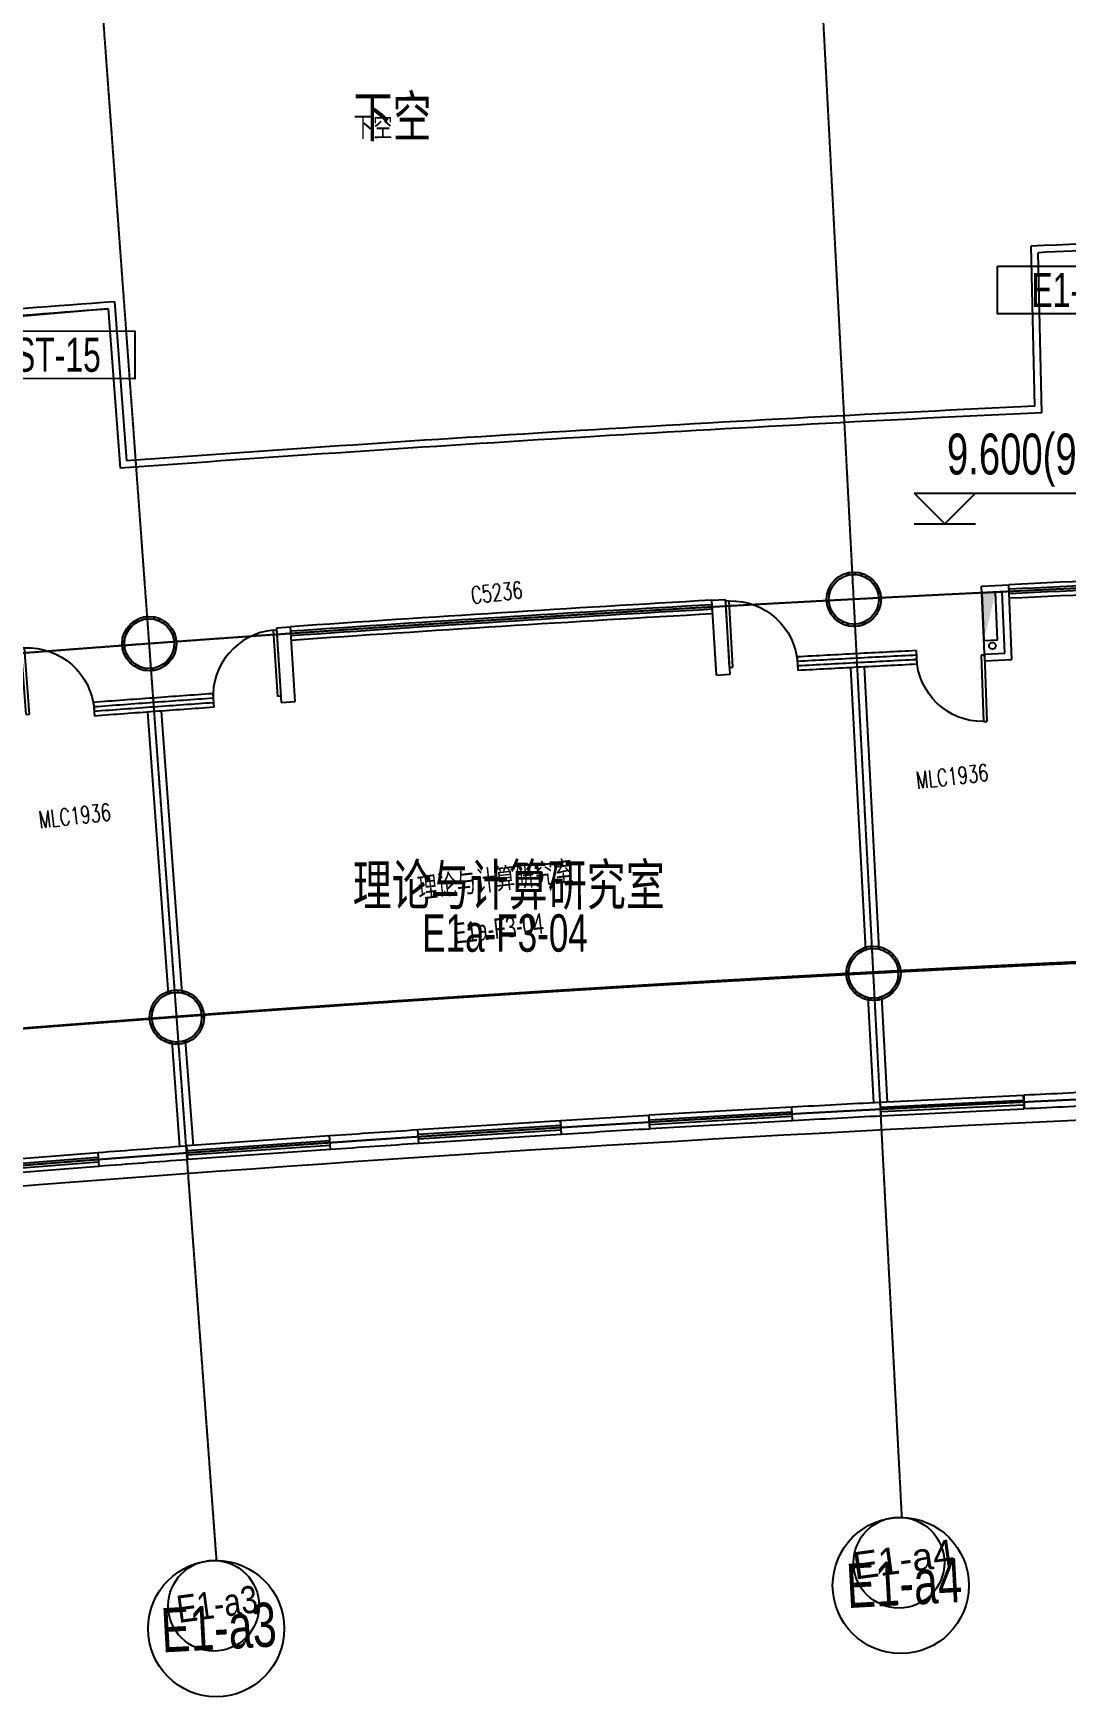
# Model space of a CAD drawing. Header units: millimetres. Extents: x -174040 to 151923, y -227569 to 142020.
# Drawn here: x -103071 to -87908, y -6725 to 17702 of the extents above; entities that cross this region are included whole.
import ezdxf
from ezdxf.enums import TextEntityAlignment as Align

# ---------------------------------------------------------------- set-up
doc = ezdxf.new("R2010")
doc.units = ezdxf.units.MM
doc.header["$LTSCALE"] = 5
doc.linetypes.add('E-RG-1F$0$$0$DOTE', pattern=[2.42, 2, -0.2, 0.02, -0.2])
doc.linetypes.add('XRE2$0$HIDDEN', pattern=[0.375, 0.25, -0.125])
for name, color, linetype in [('00外装饰面', 21, 'Continuous'), ('A—墙体', 7, 'Continuous'), ('A—文字索引', 40, 'Continuous'), ('A—楼梯、电梯、栏杆', 50, 'Continuous'), ('A—轴线、尺寸', 1, 'Continuous'), ('A—门窗', 135, 'Continuous'), ('E-COLS-F3$0$0S-COLS-HATCH', 8, 'Continuous'), ('E-COLS-F3$0$0S-COLS-HATCH-I', 8, 'Continuous'), ('E-COLS-F3$0$0S-COLS-LINE', 4, 'Continuous'), ('E1-RI-3F$0$A-SYMB-DOOR', 4, 'Continuous'), ('E1-RI-3F$0$J-DOTE轴线', 1, 'Continuous'), ('I-平面-标高（总）', 40, 'Continuous'), ('I—平面—文字', 40, 'Continuous'), ('I—平面—文字（放大1：100）', 40, 'XRE2$0$HIDDEN'), ('I—平面—标高', 40, 'Continuous'), ('I—平面—消防设施', 10, 'Continuous'), ('I—平面—门', 22, 'Continuous'), ('I—平面—门编号', 22, 'Continuous'), ('XRE1$0$A-SYMB', 4, 'Continuous'), ('XRE1$0$A-SYMB-NUMB-T', 4, 'Continuous'), ('轴线100', 1, 'Continuous')]:
    doc.layers.add(name, color=color, linetype=linetype)
doc.layers.add('E1-RI-3F$0$A-FLOR-STRS', color=2, linetype='Continuous', lineweight=5)
doc.styles.add('ARIAL', font='arial.ttf')
doc.styles.add('E1-RI-3F$0$ECADI-TXT', font='simplex.shx', dxfattribs={"bigfont": 'hztxt.shx'})
doc.styles.add('XD2008', font='SIMYOU.TTF', dxfattribs={"width": 0.7})
doc.styles.add('XRE1$0$ECADI-TXT', font='simplex.shx', dxfattribs={"bigfont": 'hztxt.shx'})
doc.styles.add('幼圆', font='SIMYOU.TTF', dxfattribs={"width": 0.7})
pattern_1 = [(45, (0, 0), (-53.0330086, 53.0330086), [])]

# ---------------------------------------------------------------- blocks, each defined once
blk = doc.blocks.new('biaogao')
at = {"layer": 'I—平面—标高'}
blk.add_line((11716360, -6091840), (11717260, -6091840), dxfattribs=at)
for points in [[(11716360, -6091390), (11719252, -6091390)], [(11716360, -6091390), (11716810, -6091840)], [(11716810, -6091840), (11717260, -6091390)]]:
    blk.add_lwpolyline(points, dxfattribs=at)
at = {"layer": 'I—平面—标高', "style": 'XD2008', "width": 0.7, "flags": 8}
blk.add_attdef('%%p0.000(-0.100)', text='', height=600, dxfattribs=at).set_placement((11716840, -6091293), align=Align.BOTTOM_LEFT)
blk = doc.blocks.new('XRE3')
at = {"layer": 'E-COLS-F3$0$0S-COLS-HATCH'}
h = blk.add_hatch(color=18, dxfattribs=at)
edge = h.paths.add_edge_path()
edge.add_arc((11752759, -6199829), 400, 0, 360)
edge = h.paths.add_edge_path(flags=17)
edge.add_arc((11752759, -6199829), 365, 0, 360)
h = blk.add_hatch(color=18, dxfattribs=at)
edge = h.paths.add_edge_path()
edge.add_arc((11742412, -6200480), 400, 0, 360)
edge = h.paths.add_edge_path(flags=17)
edge.add_arc((11742412, -6200480), 365, 0, 360)
h = blk.add_hatch(color=18, dxfattribs=at)
edge = h.paths.add_edge_path()
edge.add_arc((11753047, -6205321), 400, 0, 360)
edge = h.paths.add_edge_path(flags=17)
edge.add_arc((11753047, -6205321), 365, 0, 360)
h = blk.add_hatch(color=18, dxfattribs=at)
edge = h.paths.add_edge_path()
edge.add_arc((11742816, -6205965), 400, 0, 360)
edge = h.paths.add_edge_path(flags=17)
edge.add_arc((11742816, -6205965), 365, 0, 360)
at = {"layer": 'E-COLS-F3$0$0S-COLS-HATCH-I'}
h = blk.add_hatch(dxfattribs=at)
h.set_pattern_fill('ANSI31', color=256, scale=600, style=0)
h.set_pattern_definition(pattern_1)
edge = h.paths.add_edge_path()
edge.add_arc((11752759, -6199829), 400, 0, 360)
edge = h.paths.add_edge_path(flags=17)
edge.add_arc((11752759, -6199829), 365, 0, 360)
h = blk.add_hatch(dxfattribs=at)
h.set_pattern_fill('ANSI31', color=256, scale=600, style=0)
h.set_pattern_definition(pattern_1)
edge = h.paths.add_edge_path()
edge.add_arc((11742412, -6200480), 400, 0, 360)
edge = h.paths.add_edge_path(flags=17)
edge.add_arc((11742412, -6200480), 365, 0, 360)
h = blk.add_hatch(dxfattribs=at)
h.set_pattern_fill('ANSI31', color=256, scale=600, style=0)
h.set_pattern_definition(pattern_1)
edge = h.paths.add_edge_path()
edge.add_arc((11753047, -6205321), 400, 0, 360)
edge = h.paths.add_edge_path(flags=17)
edge.add_arc((11753047, -6205321), 365, 0, 360)
h = blk.add_hatch(dxfattribs=at)
h.set_pattern_fill('ANSI31', color=256, scale=600, style=0)
h.set_pattern_definition(pattern_1)
edge = h.paths.add_edge_path()
edge.add_arc((11742816, -6205965), 400, 0, 360)
edge = h.paths.add_edge_path(flags=17)
edge.add_arc((11742816, -6205965), 365, 0, 360)
at = {"layer": 'E-COLS-F3$0$0S-COLS-LINE', "color": 255}
for centre, radius in [((11752759, -6199829), 400), ((11752759, -6199829), 365), ((11742412, -6200480), 400), ((11742412, -6200480), 365), ((11753047, -6205321), 400), ((11753047, -6205321), 365), ((11742816, -6205965), 400), ((11742816, -6205965), 365)]:
    blk.add_circle(centre, radius, dxfattribs=at)
blk = doc.blocks.new('E1-RI-3F$0$$TCHSYS$WIN2D')
for p, q in [((-0.5, 0.5), (0.5, 0.5)), ((-0.5, 0.5), (-0.5, -0.5)), ((0.5, 0.5), (0.5, -0.5)), ((0.5, 0.167), (-0.5, 0.167)), ((0.5, -0.167), (-0.5, -0.167)), ((-0.5, -0.5), (0.5, -0.5))]:
    blk.add_line(p, q)
blk = doc.blocks.new('E1-RI-3F$0$$DORLIB2D$00000001')
for p, q in [((0.45, 0.975), (0.5, 0.975)), ((0.45, 0), (0.45, 0.975)), ((0.5, 0), (0.5, 0.975)), ((0.5, 0), (0.45, 0))]:
    blk.add_line(p, q)
blk.add_arc((0.475, 0), 0.975, 91.4693, 180)
blk = doc.blocks.new('E1-RI-3F$0$ECADI-TAG-DOOR')
blk = doc.blocks.new('E1-RI-3F$0$XFX-BX')
blk.add_lwpolyline([(0, 0), (0, 200), (700, 200), (700, 0)], close=True)
blk.add_solid([(0, 0), (0, 0), (700, 0), (700, 200)])
blk = doc.blocks.new('XRE1$0$ECADI-TAG-CODE')
at = {"layer": 'XRE1$0$A-SYMB-NUMB-T', "color": 1}
blk.add_lwpolyline([(0, 3.5), (15, 3.5), (15, 0), (0, 0)], close=True, dxfattribs=at)
at = {"layer": 'XRE1$0$A-SYMB-NUMB-T', "style": 'XRE1$0$ECADI-TXT', "width": 0.7}
blk.add_attdef('CODE', text='', height=2.5, dxfattribs=at).set_placement((7.5, 1.75), align=Align.MIDDLE_CENTER)
blk = doc.blocks.new('A$C1C9D1350')
at = {"layer": '轴线100', "linetype": 'E-RG-1F$0$$0$DOTE'}
for p, q in [((-220894.6, -4204.9), (-223143.4, 26397.9)), ((-210830.2, -3571.2), (-212401.6, 26385.2))]:
    blk.add_line(p, q, dxfattribs=at)
at = {"layer": '轴线100', "linetype": 'ByBlock'}
for centre in [(-210874.3, -4235.9), (-220938.7, -4869.6)]:
    blk.add_circle(centre, 666.7, dxfattribs=at)
at = {"layer": '轴线100', "linetype": 'E-RG-1F$0$$0$DOTE'}
for centre, radius, start, end in [((-185606.9, -484410.1), 495000, 90.381865, 98.026074), ((-184892.4, -489863.5), 495000, 90.381865, 98.020825), ((-185606.9, -484410.1), 487500, 90.131059, 98.027565)]:
    blk.add_arc(centre, radius, start, end, dxfattribs=at)
at = {"layer": '轴线100', "color": 40, "style": 'ARIAL'}
blk.add_text('E1-a4', height=400, rotation=7.78334, dxfattribs=at).set_placement((-210809.7, -4185.8), align=Align.MIDDLE_CENTER)
at = {"layer": '轴线100', "color": 40, "style": 'ARIAL', "width": 0.8}
blk.add_text('E1-a3', height=400, rotation=7.78334, dxfattribs=at).set_placement((-220888.5, -4843.1), align=Align.MIDDLE_CENTER)

msp = doc.modelspace()

# ---------------------------------------------------------------- linework, layer by layer
at = {"layer": '00外装饰面', "linetype": 'ByBlock', "ltscale": 5}
msp.add_lwpolyline([(-134258.8, -2040.1), (-134130.3, -2646.9, -0.0343521), (-67514.1, 2263.8), (-67252.4, 5211.2)], format="xyb", dxfattribs=at)
at = {"layer": 'A—墙体'}
for p, q in [((-89143, 9585.1), (-88743.5, 9604.5)), ((-89096.9, 8486.1), (-89143, 9585.1)), ((-88697.4, 8505.4), (-88743.5, 9604.5)), ((-93106.5, 9376.4), (-92906.8, 9387.7)), ((-93037.8, 8278.6), (-93106.5, 9376.4)), ((-92838.1, 8289.8), (-92906.8, 9387.7)), ((-89138.2, 9485.3), (-88839.2, 9499.7)), ((-88801.4, 8600.5), (-88839.2, 9499.7)), ((-99493.8, 8973), (-99294.2, 8986.8)), ((-99425, 7875.1), (-99493.8, 8973)), ((-99225.5, 7888.9), (-99294.2, 8986.8)), ((-89101.7, 8586), (-88801.4, 8600.5)), ((-91067.5, 8386.3), (-90850.2, 4242.9)), ((-90867.8, 8396.7), (-90650.4, 4253.5)), ((-89096.9, 8486.1), (-88697.4, 8505.4)), ((-93037.8, 8278.6), (-92838.1, 8289.8)), ((-99425, 7875.1), (-99225.5, 7888.9)), ((-101393.1, 7734), (-101089, 3596)), ((-101193.6, 7748.7), (-100889.6, 3611.1)), ((-90813.4, 3541.9), (-90732.3, 1996.1)), ((-90613.7, 3552.3), (-90532.6, 2006.6)), ((-101037.6, 2896.2), (-100924.1, 1352.4)), ((-100838.1, 2910.5), (-100724.7, 1367.1)), ((-90632.8, 2001.3), (-90622.2, 1801.6)), ((-88523.2, 2107.4), (-88516.9, 1907.4)), ((-95314.3, 1532.9), (-95324.8, 1732.6)), ((-94016.7, 1611.8), (-94027.2, 1811.5)), ((-91920.1, 1731.8), (-91930.6, 1931.6)), ((-98707.3, 1310.2), (-98717.8, 1510)), ((-97410.1, 1398.2), (-97420.6, 1597.9)), ((-102120.8, 1262.8), (-102106.1, 1063.3)), ((-100824.4, 1359.8), (-100809.8, 1160.3))]:
    msp.add_line(p, q, dxfattribs=at)
for radius, start, end in [(487085.4, 93.001561, 93.154441), (487085.4, 92.600159, 92.753096), (486885.4, 92.600487, 92.753486), (487085.4, 93.401466, 93.55439), (486885.4, 93.001548, 93.154503), (487085.4, 93.80143, 93.954367), (486885.4, 93.40163, 93.554617), (487085.4, 94.202797, 94.355716), (486885.4, 93.801758, 93.954758), (486885.4, 94.2028, 94.355779)]:
    msp.add_arc((-65127.4, -484415.8), radius, start, end, dxfattribs=at)
at = {"layer": 'A—楼梯、电梯、栏杆'}
for p, q in [((-88360.1, 12225.5), (-88417.4, 14575.3)), ((-88257.8, 12130.1), (-88315, 14480)), ((-101875.3, 13764.9), (-101701.9, 11421.3)), ((-101968.8, 13657.7), (-101796.5, 11314))]:
    msp.add_line(p, q, dxfattribs=at)
for points in [[(-107125.4, 13349.8, -0.002633), (-101875.3, 13764.9, -0.002633)], [(-107053, 13255.6, -0.0020798), (-101968.8, 13657.7, -0.0015508)], [(-103941.5, 13507.9, -0.0009899), (-101967.6, 13657.8, -0.0009899)]]:
    msp.add_lwpolyline(points, format="xyb", dxfattribs=at)
msp.add_lwpolyline([(-101973.6, 13657.3), (-115359, 12486.1), (-115213.4, 10288.1)], dxfattribs=at)
for centre, radius, start, end in [((-65094.4, -484730.3), 499850, 91.984422, 92.674389), ((-65094.4, -484730.3), 499750, 92.43385, 92.663177), ((-65089.5, -484930.2), 497700, 92.679913, 94.21867), ((-65089.5, -484930.2), 497600, 92.668654, 94.230445)]:
    msp.add_arc(centre, radius, start, end, dxfattribs=at)
at = {"layer": 'A—轴线、尺寸', "linetype": 'E-RG-1F$0$$0$DOTE'}
for p, q in [((-90312.8, -4091.3), (-91020, 9390.1)), ((-100377.3, -4725), (-101366.7, 8738.7))]:
    msp.add_line(p, q, dxfattribs=at)
at = {"layer": 'A—轴线、尺寸', "linetype": 'ByBlock'}
for centre in [(-90330.8, -5091.2), (-100384.6, -5725)]:
    msp.add_circle(centre, 1000, dxfattribs=at)
at = {"layer": 'A—轴线、尺寸', "linetype": 'E-RG-1F$0$$0$DOTE'}
msp.add_arc((-65089.5, -484930.2), 489500, 89.989764, 97.876538, dxfattribs=at)
at = {"layer": 'A—门窗'}
for p, q in [((-90104.3, 8636.3), (-90094.1, 8436.5)), ((-91851.9, 8544.6), (-91841.1, 8344.9)), ((-102186, 7875.5), (-102171, 7676.1)), ((-100435.2, 8004.2), (-100420.9, 7804.7))]:
    msp.add_line(p, q, dxfattribs=at)
for radius, start, end in [(495100, 92.044054, 92.738412), (495033.3, 92.044006, 92.738458), (494966.7, 92.043957, 92.738503), (494900, 92.043909, 92.738548), (495100, 93.244014, 93.961518), (495033.3, 93.243968, 93.961569), (494966.7, 93.243923, 93.96162), (494900, 93.243878, 93.961671), (494200, 93.002806, 93.104252), (494200, 92.901359, 93.002806), (494133.3, 92.901359, 93.002806), (494133.3, 93.002806, 93.104252), (494066.7, 93.002806, 93.104252), (494000, 93.002806, 93.104252), (494066.7, 92.901359, 93.002806), (494000, 92.901359, 93.002806), (494200, 94.20281, 94.304879), (494133.3, 94.20281, 94.304879), (494200, 94.101357, 94.20281), (494133.3, 94.101357, 94.20281), (494066.7, 94.101357, 94.20281), (494066.7, 94.20281, 94.304879), (494000, 94.20281, 94.304879), (494000, 94.101357, 94.20281)]:
    msp.add_arc((-65089.5, -484930.2), radius, start, end, dxfattribs=at)
at = {"layer": 'E1-RI-3F$0$A-FLOR-STRS'}
msp.add_line((-101921.4, 13711.3), (-101921.4, 13711.3), dxfattribs=at)
at = {"layer": 'E1-RI-3F$0$J-DOTE轴线'}
msp.add_lwpolyline([(-67538.3, 5387.1), (-67788.8, 2562.3, 0.034032), (-133895, -2310.2), (-134005.9, -1786.2)], format="xyb", dxfattribs=at)
at = {"layer": 'I—平面—消防设施'}
msp.add_circle((-88983.9, 8707.9), 50, dxfattribs=at)

# ---------------------------------------------------------------- block references
at = {"layer": 'A—门窗'}
msp.add_blockref('XRE3', (-11843778.7, 6209218.7), dxfattribs=at)
for p, xscale, yscale, zscale, rotation in [((-89578.2, 1952), -2100, 200, 2100, 2.757090742503587), ((-96368.5, 1566.7), 2100.000000000019, 200, 2100.000000000019, 183.6021592862838), ((-92974.1, 1772.2), 2100, 200, 2100, 183.2459535793509), ((-99761.7, 1337.5), 2100.000000000018, 200.0000000000015, 2100.000000000018, 183.9583649932173), ((-103160.7, 1081.5), -2100, 200, 2100, 4.447525300177554)]:
    msp.add_blockref('E1-RI-3F$0$$TCHSYS$WIN2D', p, dxfattribs=dict(at, xscale=xscale, yscale=yscale, zscale=zscale, rotation=rotation))
at = {"layer": 'I-平面-标高（总）'}
ref = msp.add_blockref('biaogao', (-11806491.7, 6102336.5), dxfattribs=at)
ref.add_attrib('%%p0.000(-0.100)', '9.600(9.550)', dxfattribs={"layer": 'I—平面—标高', "height": 600, "style": 'XD2008', "width": 0.7}).set_placement((-89652, 11043.7), align=Align.BOTTOM_LEFT)
at = {"layer": 'I—平面—消防设施', "xscale": -1, "rotation": 272.4028059507068}
msp.add_blockref('E1-RI-3F$0$XFX-BX', (-89109.5, 8785.8), dxfattribs=at)
at = {"layer": 'I—平面—门'}
for p, xscale, yscale, zscale, rotation in [((-92345.7, 8417.2), -1000.000000000001, 1000.000000000001, 1000, 3.162231531843629), ((-99929.8, 7935.7), 999.9999999999984, 999.9999999999985, -1000, 3.581558396156487), ((-102677, 7737.8), -999.9999999999999, 1000, 1000, 4.362858624105614), ((-89599.5, 8553.5), -999.9999999999999, 1000, -1000, 181.9622329731214)]:
    msp.add_blockref('E1-RI-3F$0$$DORLIB2D$00000001', p, dxfattribs=dict(at, xscale=xscale, yscale=yscale, zscale=zscale, rotation=rotation))
at = {"layer": 'I—平面—门编号'}
ref = msp.add_blockref('E1-RI-3F$0$ECADI-TAG-DOOR', (-95562.3, 8711.7), dxfattribs=dict(at, xscale=100.0000000022703, yscale=100.0000000022703, zscale=100.0000000022703, rotation=6.543582240994687))
ref.add_attrib('门窗主编号1', 'C5236', dxfattribs={"layer": 'E1-RI-3F$0$A-SYMB-DOOR', "height": 250, "rotation": 6.54358, "style": 'E1-RI-3F$0$ECADI-TXT', "width": 0.7}).set_placement((-95873.8, 9409.2), align=Align.RIGHT)
ref = msp.add_blockref('E1-RI-3F$0$ECADI-TAG-DOOR', (-88720.8, 6029.3), dxfattribs=dict(at, xscale=100.0000000022703, yscale=100.0000000022703, zscale=100.0000000022703, rotation=6.543582240994687))
ref.add_attrib('门窗主编号1', 'MLC1936', dxfattribs={"layer": 'E1-RI-3F$0$A-SYMB-DOOR', "height": 250, "rotation": 6.54358, "style": 'E1-RI-3F$0$ECADI-TXT', "width": 0.7}).set_placement((-89032.3, 6726.7), align=Align.RIGHT)
ref = msp.add_blockref('E1-RI-3F$0$ECADI-TAG-DOOR', (-101606.8, 5449.4), dxfattribs=dict(at, xscale=100.0000000022703, yscale=100.0000000022703, zscale=100.0000000022703, rotation=6.543582240994687))
ref.add_attrib('门窗主编号1', 'MLC1936', dxfattribs={"layer": 'E1-RI-3F$0$A-SYMB-DOOR', "height": 250, "rotation": 6.54358, "style": 'E1-RI-3F$0$ECADI-TXT', "width": 0.7}).set_placement((-101918.3, 6146.9), align=Align.RIGHT)
at = {"layer": 'XRE1$0$A-SYMB'}
ref = msp.add_blockref('XRE1$0$ECADI-TAG-CODE', (-88910.5, 13583.5), dxfattribs=dict(at, xscale=200.0000000186264, yscale=200.0000000186264, zscale=200.0000000186264, rotation=359.9358798885455))
ref.add_attrib('CODE', 'E1-ST-14', dxfattribs={"layer": 'XRE1$0$A-SYMB-NUMB-T', "color": 40, "height": 500, "rotation": 359.93588, "style": '幼圆', "width": 0.7}).set_placement((-87410.1, 13931.8), align=Align.MIDDLE_CENTER)
ref = msp.add_blockref('XRE1$0$ECADI-TAG-CODE', (-104580.5, 12633.5), dxfattribs=dict(at, xscale=200.0000000186264, yscale=200.0000000186264, zscale=200.0000000186264, rotation=359.9358798885455))
ref.add_attrib('CODE', 'E1-ST-15', dxfattribs={"layer": 'XRE1$0$A-SYMB-NUMB-T', "color": 40, "height": 500, "rotation": 359.93588, "style": '幼圆', "width": 0.7}).set_placement((-103080.1, 12981.8), align=Align.MIDDLE_CENTER)
at = {"layer": '轴线100'}
msp.add_blockref('A$C1C9D1350', (120517.4, -520.6), dxfattribs=at)

# ---------------------------------------------------------------- texts
at = {"layer": 'A—文字索引', "style": 'ARIAL', "width": 0.7}
for s, p in [('E1-a4', (-90282.3, -5053.6)), ('E1-a3', (-100347, -5705.1))]:
    msp.add_text(s, height=650, rotation=3.10524, dxfattribs=at).set_placement(p, align=Align.MIDDLE_CENTER)
at = {"layer": 'A—楼梯、电梯、栏杆', "color": 40, "style": 'XD2008', "width": 0.7}
msp.add_text('下空', height=300, rotation=0.07156, dxfattribs=at).set_placement((-98366, 16180.2, 0))
at = {"layer": 'I—平面—文字', "linetype": 'ByBlock', "style": 'XD2008', "width": 0.7}
for s, height, rotation, p in [('下空', 600, 0.07156, (-98366, 16180.2, 0)), ('理论与计算研究室', 600, 0.07156, (-98378.5, 4894.1, 0)), ('E1a-F3-04', 550, 0.02763, (-97358.7, 4214.3))]:
    msp.add_text(s, height=height, rotation=rotation, dxfattribs=at).set_placement(p)
at = {"layer": 'I—平面—文字（放大1：100）', "linetype": 'ByBlock', "style": 'XD2008', "width": 0.7}
for s, p in [('理论与计算研究室', (-97407.4, 4999.5, 0)), ('E1a-F3-04', (-96878.9, 4333))]:
    msp.add_text(s, height=300, rotation=6.54, dxfattribs=at).set_placement(p)

doc.saveas('drawing.dxf')
